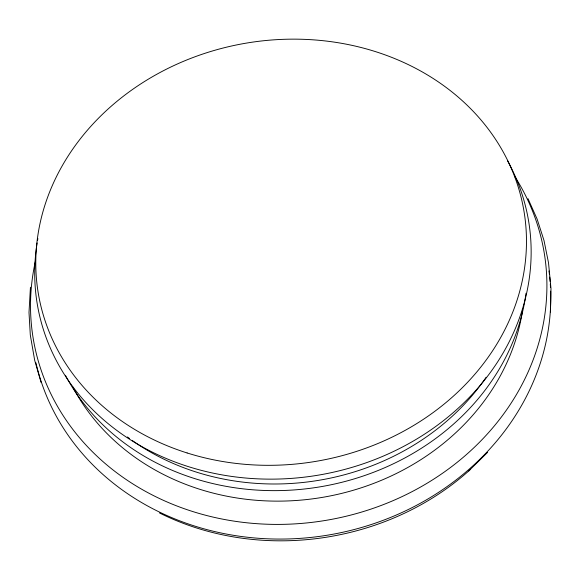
<?xml version="1.0" encoding="UTF-8"?>
<svg xmlns="http://www.w3.org/2000/svg" width="580" height="580" viewBox="0 0 580 580"><rect width="100%" height="100%" fill="white"/><g stroke="black" fill="none" stroke-linecap="round" stroke-linejoin="round"><path stroke-width="0.87" d="M550.405 312.025L551 288.68L548.52 262.841L544.018 240.569L537.138 219.124L528.017 198.686M30.443 287.223L29 312.489L30.305 335.015L34.691 360.361L41.115 382.539M159.522 512.966C258.767 562.477 386.149 544.504 468.807 470.909L470.068 469.648M468.807 470.909L487.599 452.349M548.999 270.983A260.833 230.594 -9.9 0 1 549.427 274.456M549.717 277.073A260.833 230.594 -9.9 0 1 550.115 281.459M550.304 284.091A260.833 230.594 -9.9 0 1 550.514 287.622M550.659 291.153A260.833 230.594 -9.9 0 1 320.385 536.261A260.833 230.594 -9.9 0 1 35.938 362.819M514.837 176.625A259.071 227.73 -9.9 0 1 327.83 520.035A259.071 227.73 -9.9 0 1 35.641 260.188M526.024 293.27A243.027 211.903 -9.9 0 1 322.958 486.337A243.027 211.903 -9.9 0 1 65.402 375.296M522.551 310.314A237.423 208.495 -9.9 0 1 322.393 497.372A237.423 208.495 -9.9 0 1 72.406 386.309M507.442 160.624A249.146 215.535 -9.9 0 1 320.131 474.839A249.146 215.535 -9.9 0 1 37.127 242.962M37.562 240.338A249.146 215.535 -9.9 0 1 37.874 238.59M486.134 377.239A236.756 206.371 -9.9 0 1 132.443 440.611M129.572 438.552A236.756 206.371 -9.9 0 1 127.448 436.979M187.13 452.965A246.297 211.997 -9.9 0 0 524.392 213.795A246.297 211.997 -9.9 0 0 131.863 89.936A246.297 211.997 -9.9 0 0 187.13 452.965"/></g></svg>
